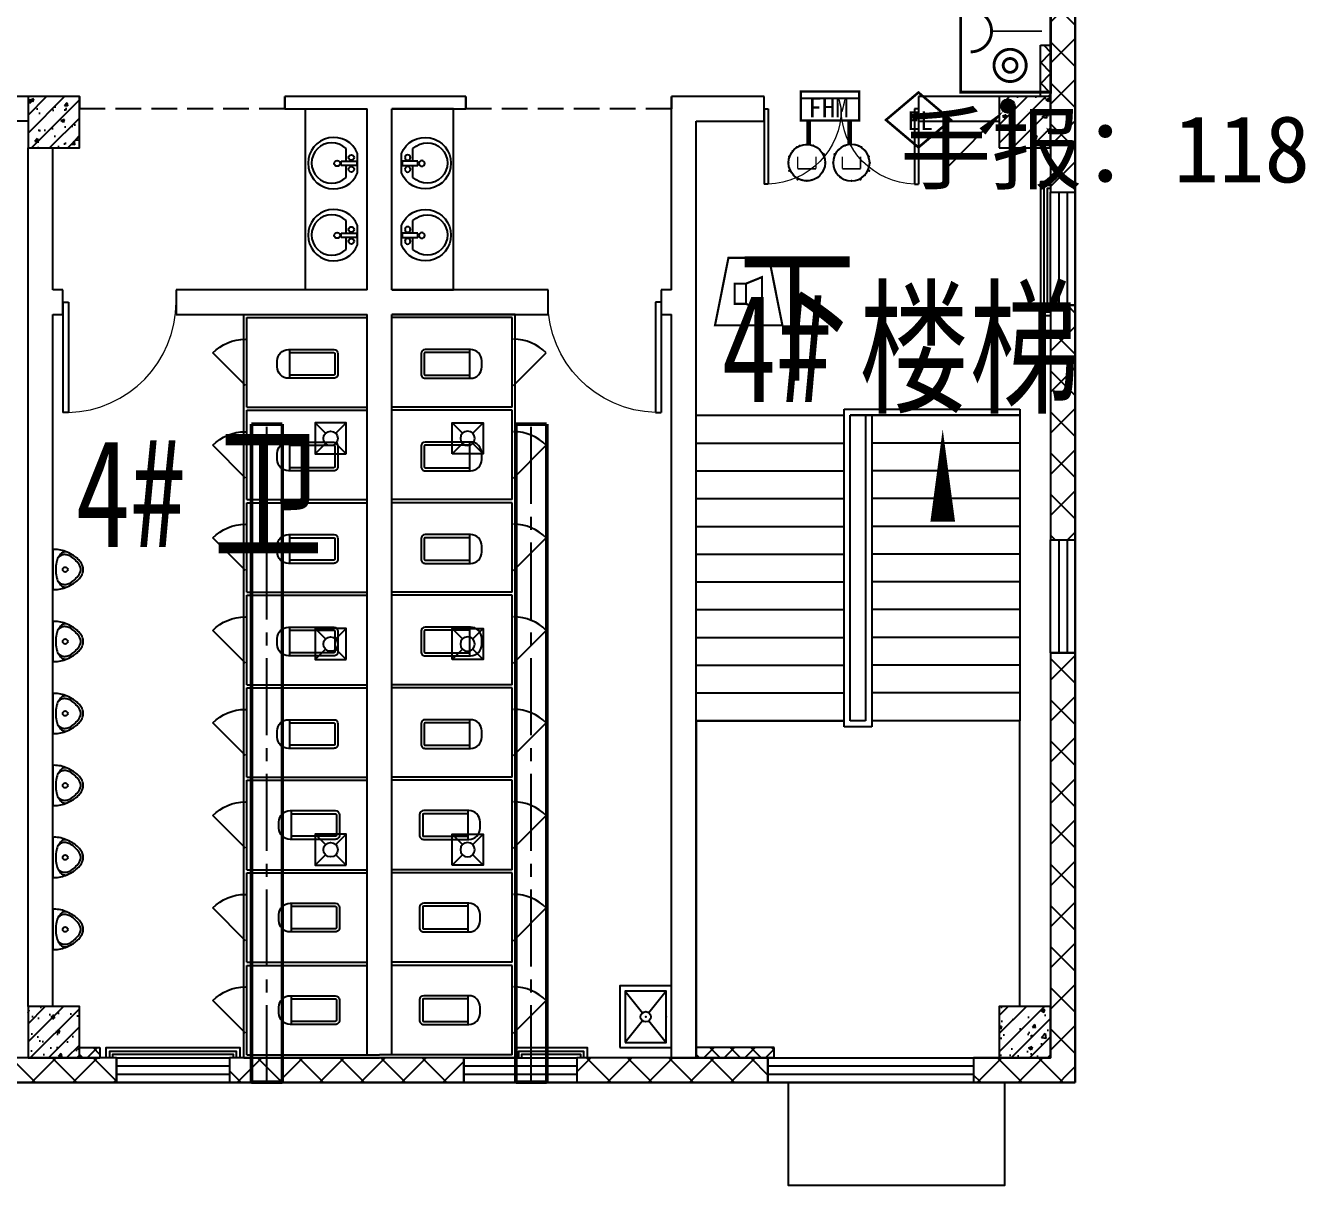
# Model space of a CAD drawing. Header units: millimetres. Extents: x -633009578 to 5705885, y -633235091 to 2571734.
# Drawn here: x 3658547 to 3670999, y 1854760 to 1866040 of the extents above; entities that cross this region are included whole.
import ezdxf
from ezdxf.enums import TextEntityAlignment as Align

# ---------------------------------------------------------------- set-up
doc = ezdxf.new("R2010")
doc.units = ezdxf.units.MM
doc.header["$LTSCALE"] = 1000
doc.header["$MEASUREMENT"] = 0
doc.linetypes.add('CENTER2', pattern=[1.125, 0.75, -0.125, 0.125, -0.125])
doc.linetypes.add('DASH', pattern=[0.35, 0.25, -0.1])
doc.layers.get('0').update_dxf_attribs({"color": 9})
for name, color, linetype in [('000000000000电气', 7, 'Continuous'), ('A-COLUM(柱)', 255, 'Continuous'), ('A-DOOR(门）', 4, 'Continuous'), ('A-F-AREA(计算)', 5, 'Continuous'), ('A-FLOR(看线)', 8, 'Continuous'), ('A-HATH(填充)', 8, 'Continuous'), ('A-LM-RAIL(栏杆)', 167, 'Continuous'), ('A-LVTY(厨卫)', 8, 'Continuous'), ('A-STAR(楼梯)', 51, 'Continuous'), ('A-TEXT(房间)', 243, 'Continuous'), ('A-WALL(墙)', 255, 'Continuous'), ('A-WINDOW（窗）', 4, 'Continuous'), ('DIM_SYMB', 3, 'Continuous'), ('DUCT-排风中心线', 5, 'CENTER2'), ('DUCT-排风管', 31, 'Continuous'), ('H-Dev', 4, 'Continuous'), ('PUB_TEXT', 7, 'Continuous'), ('TEL_TEXT', 7, 'Continuous'), ('WALL', 9, 'Continuous'), ('电-弱电平面-箭头', 3, 'Continuous'), ('设备-安防', 3, 'Continuous'), ('设备-消防', 3, 'Continuous')]:
    doc.layers.add(name, color=color, linetype=linetype)
doc.styles.add('_TCH', font='simhei.ttf', dxfattribs={"width": 0.75, "bigfont": 'hztxt.shx'})
doc.styles.add('_TCH_DIM', font='simhei.ttf', dxfattribs={"width": 0.8, "bigfont": 'hztxt.shx'})
doc.styles.add('_TEL_DIM', font='simhei.ttf', dxfattribs={"height": 3.5, "bigfont": 'HZTXT'})
doc.styles.add('IDQSTYLE', font='simhei.ttf', dxfattribs={"width": 0.707, "bigfont": 'hztxt.shx'})
doc.styles.add('宋', font='simhei.ttf', dxfattribs={"width": 0.8})
doc.styles.add('宋体', font='simhei.ttf')
pattern_1 = [(45, (1102321.475196039, 677977.5160347573), (-100.0001016555733, 100.0001016555733), []), (135, (1102321.475196039, 677977.5160347573), (-100.0001016555733, -100.0001016555733), [])]
pattern_2 = [(45, (1102421.475196039, 677977.5160347573), (-200.0002033111466, 200.0002033111467), []), (135, (1102421.475196039, 677977.5160347573), (-200.0002033111467, -200.0002033111466), [])]

# ---------------------------------------------------------------- blocks, each defined once
blk = doc.blocks.new('HC001213')
at = {"color": 0, "linetype": 'Continuous', "const_width": 0.2}
blk.add_lwpolyline([(-1.875, 3.125), (1.875, 3.125), (3.125, -3.125), (-3.125, -3.125)], close=True, dxfattribs=at)
for points in [[(-0.243653517016746, 0.7382802506738564), (1.231346482983254, 1.338280250673856), (1.231346482983254, -1.736719749326144), (-0.243653517016746, -1.136719749326144)], [(-1.293653517016746, 0.7382802506738564), (-0.243653517016746, 0.7382802506738564), (-0.243653517016746, -1.136719749326144), (-1.293653517016746, -1.136719749326144), (-1.293653517016746, 0.7382802506738564)]]:
    blk.add_lwpolyline(points, dxfattribs=at)
at = {"color": 0, "style": 'IDQSTYLE', "width": 0.7}
blk.add_attdef('PSFHATT', (5.125, -3.125), '', height=2.5, dxfattribs=at)
blk = doc.blocks.new('HC001208')
at = {"color": 0, "linetype": 'Continuous', "const_width": 0.2}
blk.add_lwpolyline([(-3.125, 3.125), (3.125, 3.125), (3.125, -3.125), (-3.125, -3.125)], close=True, dxfattribs=at)
blk.add_lwpolyline([(-2.560875308812533, 2.421549273106315, 0.198912367379651), (-2.13910907372117, 1.40331550819771, 0.1989123673796632), (-1.120875308812534, 0.9815492731063138, 0.1989123673796561), (-0.1026415439039181, 1.403315508197666, 0.1989123673796525), (0.3191246911874668, 2.421549273106313)], format="xyb", dxfattribs=at)
at = {"color": 0, "linetype": 'Continuous', "const_width": 0.128}
blk.add_lwpolyline([(-1.120875308812544, 0.9815492731063138), (-1.120875308812535, -2.518826738720627)], dxfattribs=at)
at = {"color": 0, "linetype": 'Continuous', "const_width": 0.2}
for points in [[(2.383210274305692, -0.3093507400644881, 0.9999999999999997), (0.1432102743056918, -0.3093507400644877, 0.9999999999999999)], [(0.7832102743056915, -0.3093507400644884, 0.9999999999999994), (1.743210274305692, -0.3093507400644881, 0.9999999999999994)]]:
    blk.add_lwpolyline(points, format="xyb", close=True, dxfattribs=at)
at = {"color": 0, "style": 'IDQSTYLE', "width": 0.7}
blk.add_attdef('PSFHATT', (5.125, -3.125), '', height=2.5, dxfattribs=at)
blk = doc.blocks.new('A$C18BE6784')
at = {"color": 3}
for p, q in [((523.9618938427884, 10.07556907826802), (523.9618938427884, 267.0734257409931)), ((9.966180517105386, 207.7662279362848), (523.9618938427884, 207.7662279362848)), ((9.966180517105386, 10.07556907826802), (523.9618938427884, 10.07556907826802))]:
    blk.add_line(p, q, dxfattribs=at)
at = {"color": 3, "const_width": 19.76906588580314}
blk.add_lwpolyline([(9.966180517105386, 267.0734257409931), (9.966180517105386, 10.07556907826802), (523.9618938427884, 10.07556907826802), (523.9618938427884, 267.0734257409931), (9.966180517105386, 267.0734257409931), (9.966180517105386, 10.07556907826802)], dxfattribs=at)
at = {"layer": 'TEL_TEXT', "style": '宋'}
blk.add_text('FHM', height=174.3631611127561, dxfattribs=at).set_placement((76.73028432228602, 37.78400701103965))
blk = doc.blocks.new('$equip_U$00000071(蒋轩)')
at = {"const_width": 0.040000000000008}
blk.add_lwpolyline([(-0.5, 0, -1), (0.5, 0, -1), (-0.5, 0, -1.4631756610552)], format="xyb", dxfattribs=at)
at = {"linetype": 'Continuous', "const_width": 0.041666666666675}
for points in [[(-0.25, -0.1666666666715173), (-0.25, 0.1666666666715173)], [(0.25, -0.1666666666715173), (0.25, 0.1666666666715173)], [(-0.25, -0.1666666666715173), (0.25, -0.1666666666715173)]]:
    blk.add_lwpolyline(points, dxfattribs=at)
blk.add_circle((0, 0), 0.5000000000001146)
blk.add_point((0, -0.5))
at = {"color": 7, "style": '_TEL_DIM', "flags": 1}
for tag in ['REMARK', 'A']:
    blk.add_attdef(tag, text='', height=1.666666666667e-05, dxfattribs=at).set_placement((0, 0), align=Align.MIDDLE_CENTER)
blk = doc.blocks.new('$equip_U$00000073(LR-JS03)')
at = {"xscale": 1.008, "yscale": 1.008, "zscale": 1.008}
blk.add_blockref('$equip_U$00000071(蒋轩)', (0, 0), dxfattribs=at)
at = {"color": 7, "style": '_TEL_DIM', "flags": 1}
for tag in ['REMARK', 'A']:
    blk.add_attdef(tag, text='', height=2e-05, dxfattribs=at).set_placement((0, 0), align=Align.MIDDLE_CENTER)
blk = doc.blocks.new('$equip_U$00000082(LR-JS03)')
blk.add_blockref('$equip_U$00000073(LR-JS03)', (0, 0))
at = {"color": 7, "style": '_TEL_DIM', "flags": 1}
for tag in ['REMARK', 'A']:
    blk.add_attdef(tag, text='', height=2e-05, dxfattribs=at).set_placement((0, 0), align=Align.MIDDLE_CENTER)
blk = doc.blocks.new('$equip_U$00000090(LR-JS03)')
for p in [(0, 0.5040000000008149), (-0.5040000000153668, 0), (0.5039999999571592, 0), (0, -0.5040000000008149)]:
    blk.add_point(p)
blk.add_blockref('$equip_U$00000082(LR-JS03)', (0, 0))
at = {"color": 7, "style": '_TEL_DIM', "flags": 1}
for tag in ['REMARK', 'A']:
    blk.add_attdef(tag, text='', height=2e-05, dxfattribs=at).set_placement((0, 0), align=Align.MIDDLE_CENTER)
blk = doc.blocks.new('$equip_U$00000099(LR-JS03)')
at = {"linetype": 'Continuous', "ltscale": 0.7, "xscale": 0.6, "yscale": 0.6, "zscale": 0.6}
blk.add_blockref('$equip_U$00000090(LR-JS03)', (0, 0), dxfattribs=at)
at = {"color": 7, "linetype": 'Continuous', "style": '_TEL_DIM', "flags": 1}
for tag in ['REMARK', 'A']:
    blk.add_attdef(tag, text='', height=2e-05, dxfattribs=at).set_placement((0, 0), align=Align.MIDDLE_CENTER)
blk = doc.blocks.new('$equip_U$00000101(LR-JS03)')
at = {"linetype": 'Continuous', "ltscale": 0.7}
for p in [(-0.1658388294745237, 0.2592770627816208), (-0.1194070677738637, 0.277826766425278), (0, 0.302399999985937), (0.1048157138284296, 0.2836537081166171), (0.2132320802193135, 0.2144244387745857), (-0.3023999999277294, 0), (-0.2900179410353303, 0.1034561744891107), (-0.2358388293068856, 0.1892770628328435), (0.2832320802845061, 0.1444244387676008), (0.30240000016056, 0), (-0.2917371464427561, -0.1356171146035194), (-0.2217371466103941, -0.2056171146105044), (0.2639371012337506, -0.1475905369734392), (-0.1517371465452015, -0.2756171146174893), (0, -0.3024000000441447), (0.1854639847297221, -0.2388490536250174)]:
    blk.add_point(p, dxfattribs=at)
blk.add_blockref('$equip_U$00000099(LR-JS03)', (0, 0), dxfattribs=at)
at = {"color": 7, "linetype": 'Continuous', "style": '_TEL_DIM', "flags": 1}
for tag in ['REMARK', 'A']:
    blk.add_attdef(tag, text='', height=2e-05, dxfattribs=at).set_placement((0, 0), align=Align.MIDDLE_CENTER)
blk = doc.blocks.new('$equip_U$00000102(LR-JS03)')
for p in [(0, 0.3931199999997261), (-0.3931199999933597, 0), (0.3931200000224635, 0), (0, -0.3931200000006356)]:
    blk.add_point(p)
at = {"xscale": 1.3, "yscale": 1.3, "zscale": 1.3}
blk.add_blockref('$equip_U$00000101(LR-JS03)', (0, 0), dxfattribs=at)
at = {"color": 7, "style": '_TEL_DIM', "flags": 1}
for tag in ['REMARK', 'A']:
    blk.add_attdef(tag, text='', height=2e-05, dxfattribs=at).set_placement((0, 0), align=Align.MIDDLE_CENTER)
blk = doc.blocks.new('FHHHM')
at = {"layer": '设备-消防', "const_width": 35.58431859444}
for points in [[(-400.2762537132949, -420.9812156084226), (-400.2762537132949, -229.5319353532395)], [(-75.17435393342748, -420.9812156084226), (-75.17435393342748, -229.5319353532395)]]:
    blk.add_lwpolyline(points, dxfattribs=at)
at = {"layer": '设备-消防'}
for name, p, xscale, yscale, zscale in [('A$C18BE6784', (-471.5657044585096, -240.3660831669113), 0.9, 0.9, 0.9), ('$equip_U$00000102(LR-JS03)', (-414.3943202504888, -564.8034442435601), 367.6065970498603, 367.6065970498603, 367.6065970498603)]:
    blk.add_blockref(name, p, dxfattribs=dict(at, xscale=xscale, yscale=yscale, zscale=zscale))
at = {"layer": '设备-消防', "xscale": -367.6065970498603, "yscale": 367.606597049965, "zscale": 367.6065970500075, "rotation": 359.9999999999998}
blk.add_blockref('$equip_U$00000102(LR-JS03)', (-61.05628739541862, -564.8034442435601), dxfattribs=at)
blk = doc.blocks.new('*X126')
at = {"color": 0, "linetype": 'Continuous'}
for p, q in [((192.590110055903, 446.7242872143482), (193.9264208598343, 448.0605980182795)), ((192.6512440212146, 447.2096852483717), (193.4410228258108, 447.9994640529679)), ((192.666080612941, 446.3759937026742), (194.2747143715083, 447.9846274612416)), ((192.8122309321682, 446.0978799531896), (194.552828120993, 447.8384771420143)), ((193.0126674313866, 445.874052383696), (194.7766556904866, 447.6380406427959)), ((193.2651240367983, 445.7022449203958), (194.9484631537868, 447.3855840373842)), ((193.5780466605768, 445.5909034754624), (195.0598045987202, 447.0726614136058)), ((193.9838870800477, 445.5724798262212), (195.0782282479613, 446.6668209941349))]:
    blk.add_line(p, q, dxfattribs=at)
blk = doc.blocks.new('HC001447')
at = {"color": 0, "linetype": 'Continuous'}
blk.add_line((-5.469508829517324, -5.531426259851287), (-2.364015929042509, -2.356448738054951), dxfattribs=at)
blk.add_lwpolyline([(-2.364015929042509, -2.356448738054951, 0.8, 0, 0), (-0.4121164681388194, -0.4698776614111466, 0, 0, 0)], format="xyseb", dxfattribs=at)
blk.add_circle((0, 0), 0.625, dxfattribs=at)
at = {"color": 0, "linetype": 'Continuous', "xscale": 0.5, "yscale": 0.5, "zscale": 0.5}
blk.add_blockref('*X126', (-96.91845018383214, -223.4069038532592), dxfattribs=at)
at = {"color": 0, "style": 'IDQSTYLE', "width": 0.7}
blk.add_attdef('PSFHATT', (2.62500001, -5.531426259851287), '', height=2.5, dxfattribs=at)
blk = doc.blocks.new('$equip$00002474')
for p, q in [((-0.519992380955955, 1.000000338535756e-05), (7.619048119522631e-06, 0.4400100000020757)), ((7.619048119522631e-06, 0.4400100000020757), (0.5200076190521941, 1.000000338535756e-05)), ((7.619048119522631e-06, -0.4399899999989429), (-0.519992380955955, 1.000000338535756e-05)), ((0.5200076190521941, 1.000000338535756e-05), (7.619048119522631e-06, -0.4399899999989429))]:
    blk.add_line(p, q)
at = {"const_width": 0.04}
blk.add_lwpolyline([(7.619048119522631e-06, 0.4400100000020757), (-0.519992380955955, 1.000000338535756e-05), (7.619048119522631e-06, -0.4399899999989429), (0.5200076190521941, 1.000000338535756e-05), (7.619048119522631e-06, 0.4400100000020757), (-0.519992380955955, 1.000000338535756e-05)], dxfattribs=at)
for p in [(7.619048119522631e-06, 0.4400100000020757), (-0.519992380955955, 1.000000338535756e-05), (0.5200076190521941, 1.000000338535756e-05), (7.619048119522631e-06, -0.4399899999989429)]:
    blk.add_point(p)
at = {"color": 7, "style": '_TEL_DIM'}
blk.add_attdef('$TEXT$', text='', height=0.3, dxfattribs=at).set_placement((0.02805548798642121, 0.01213281898526475), align=Align.MIDDLE_CENTER)
at = {"color": 7, "style": '_TEL_DIM', "flags": 1}
blk.add_attdef('A', text='', height=2e-05, dxfattribs=at).set_placement((0, 0), align=Align.MIDDLE_CENTER)
blk = doc.blocks.new('_LV6')
for p, q in [((-139.7834388052397, -340), (-139.7834388052361, -779.6564289797607)), ((-109.7834388052433, -340), (-109.7834388052397, -769.6564289797607)), ((99.78343880523971, -300), (-99.78343880523971, -300)), ((99.78343880524335, -330), (-99.78343880524335, -330)), ((109.7834388052433, -769.6564289797607), (109.7834388052433, -340)), ((139.7834388052433, -779.6564289797607), (139.7834388052397, -340)), ((139.7834388052433, -769.6564289797607), (-139.7834388052397, -769.6564289797607)), ((-29.78343880523607, -889.6564289797607), (29.78343880524335, -889.6564289797607))]:
    blk.add_line(p, q)
for centre, radius, start, end in [((-99.78343880523971, -340), 40, 90, 180.0000000000002), ((-99.78343880524335, -340), 10, 90, 180.0000000000002), ((99.78343880523971, -340), 40, 2.398081733190338e-13, 90), ((99.78343880524335, -340), 10, 0, 90), ((-29.78343880523607, -779.6564289797607), 110, 180, 270), ((29.78343880524335, -779.6564289797607), 110, 270, 0)]:
    blk.add_arc(centre, radius, start, end)
blk = doc.blocks.new('$plan$00000387')
for points in [[(-195.1053413768082, -0.0007896247711869364), (195.1053413768082, 0.0007896247707321891, -0.056281), (192.2349483853259, -62.07158893748328, -0.051243), (175.2703486377404, -125.5748806645047, -0.047086), (143.6831082538288, -189.724628874892, -0.038643), (109.2489721777902, -237.0609902997553, -0.050944), (77.11679163034205, -267.7759659795192, -0.073316), (36.52038586093977, -290.7338367186967, -0.092337), (0.001018339326947171, -297.5362265440604, -0.092337), (-36.51803354920821, -290.7341323159712, -0.073316), (-77.11462417741222, -267.776590178973, -0.050944), (-109.2474259731857, -237.0618745823472, -0.038643), (-143.6819452275654, -189.7257908973352, -0.047086), (-175.269704824098, -125.5762993672297, -0.051243), (-192.2348186147988, -62.07314493917374, -0.056281)], [(0.0004063761161887669, -146.3291454144546, 0.999985), (0.0002089799604618747, -97.55313528460101, 0.999985)]]:
    blk.add_lwpolyline(points, format="xyb", close=True)
for points in [[(-169.3906686580854, -140.1226315288268, -0.078162), (-170.9980199055512, -114.6377667698976, -0.158684), (-159.1263041735847, -87.15485956814655, -0.087457), (-117.404978437914, -53.84085994681891, -0.073385), (-70.49119853318143, -36.56470876068397, -0.051629), (0.0003042701246158686, -29.26612660759247), (0.0003042701246158686, -29.26612660759247, -0.051629), (70.49149449189827, -36.56413818386, -0.073385), (117.4050415866323, -53.83990962471171, -0.087457), (159.1270096202247, -87.15357250312127, -0.158684), (170.9989478331345, -114.6363836417117, -0.078162), (169.3918028553499, -140.1212604160505)], [(117.0630501052547, -53.65384373908455, -0.099174), (138.5356947175851, -84.86577428893679, -0.110283), (144.8304822659725, -118.461657304113, -0.092873), (136.0170142026468, -157.9354627454745, -0.05733), (119.0399966660161, -187.626263302564, -0.037877), (85.37168024390257, -226.8225566132141, -0.072182), (35.33205354717484, -264.1794573646985, -0.124936), (0.001291311165005027, -273.1480356215775), (0.001291311165005027, -273.1480356215775, -0.124936), (-35.32991617790412, -264.1797433356796, -0.072182), (-85.36984427394054, -226.8232476352587, -0.037877), (-119.0384779452529, -187.6272268447183, -0.05733), (-136.0157358103124, -157.9365637070459, -0.092873), (-144.8298950764129, -118.4628296054302, -0.110283), (-138.5353804395845, -84.8668946738876, -0.099174), (-117.0629874684723, -53.65479130090807)]]:
    blk.add_lwpolyline(points, format="xyb")
blk = doc.blocks.new('$lvtry$00000191')
at = {"color": 0}
for p, q in [((-250, -50, 1e-08), (-39.04344047215272, -218.7652476222793, 1e-08)), ((39.04344047215272, -218.7652476222793, 1e-08), (250, -50, 1e-08)), ((-250, -450, 1e-08), (-39.04344047215272, -281.2347523777207, 1e-08)), ((39.04344047215272, -281.2347523777244, 1e-08), (250, -450, 1e-08))]:
    blk.add_line(p, q, dxfattribs=at)
at = {"color": 0, "elevation": 1e-08}
for points in [[(300, -500), (300, 0), (-300, 0), (-300, -500)], [(250, -450), (250, -50), (-250, -50), (-250, -450)]]:
    blk.add_lwpolyline(points, close=True, dxfattribs=at)
at = {"color": 0}
blk.add_circle((0, -250, 1e-08), 50, dxfattribs=at)
for p in [(0, -50, 1e-08), (0, -250, 1e-08)]:
    blk.add_point(p, dxfattribs=at)
blk = doc.blocks.new('$plan$00001628')
for p, q in [((-20.3236661099927, -1.818989403545856e-12), (20.3236661099927, 0)), ((20.3236661099927, 0), (20.3236661099927, -150.0481350782702)), ((-23.39245275389476, -103.9428290335418), (-143.6423603250569, -103.9428290335418)), ((-20.3236661099927, -150.0481350782702), (-20.3236661099927, -1.818989403545856e-12)), ((136.0209855338053, -103.9428290335418), (23.52693074955823, -103.9428290335418)), ((20.3236661099927, -150.0481350782702), (-20.3236661099927, -150.0481350782702))]:
    blk.add_line(p, q)
blk.add_lwpolyline([(-96.62842091566199, 9.318928566552131, 5.110403953654916), (92.21216199610717, 9.318928566550312)], format="xyb", close=True)
for centre, radius in [((-57.16031093435413, -51.98476159802703), 26.67481176936781), ((57.16031093435413, -51.98476159802703), 26.67481176936781), ((0, -190.1098522697775), 27.77136210564822)]:
    blk.add_circle(centre, radius)
blk.add_arc((-3.810687395625791, -242.5466148261803), 196.885515440561, 135.2526700260475, 44.74732997395247)
blk = doc.blocks.new('$DorLib2D$00000114')
at = {"color": 0}
blk.add_line((0.4999999999999964, 3.552713678800501e-15), (-0.2071067811864751, 0.7071067811864857), dxfattribs=at)
blk.add_arc((0.5000000000013856, -1.154631945610163e-12), 1.000000000001696, 135, 180, dxfattribs=at)
blk = doc.blocks.new('$DorLib2D$00000001')
for p, q in [((0.45, 0.9750000000000001), (0.5000000000000002, 0.9750000000000001)), ((0.45, 0), (0.45, 0.9750000000000001)), ((0.5, 0), (0.5, 0.9750000000000001)), ((0.5, 0), (0.45, 0))]:
    blk.add_line(p, q)
at = {"lineweight": 13}
blk.add_arc((0.475, 0), 0.975, 91.4692835813538, 180, dxfattribs=at)
blk = doc.blocks.new('$TCHSYS$WIN2D')
for p, q in [((-0.5, 0.5), (0.5, 0.5)), ((-0.5, 0.5), (-0.4999999999999999, -0.5)), ((0.5, 0.5), (0.4999999999999998, -0.5)), ((0.5, 0.1666666666666666), (-0.5, 0.1666666666666666)), ((0.5, -0.1666666666666667), (-0.5, -0.1666666666666667)), ((-0.4999999999999999, -0.5), (0.5, -0.5))]:
    blk.add_line(p, q)
blk = doc.blocks.new('_FZH')
h = blk.add_hatch()
h.set_pattern_fill('钢筋混凝土', color=256, scale=0.1, style=0)
h.set_pattern_definition([(45, (0, 0), (-0.1767766952966369, 0.1767766952966369), []), (50, (0, 0), (0.7172601826007535, -0.06275213498259512), [0.07500000000000001, -0.8250000000000001]), (355, (0, 0), (-0.138751333613, 0.7521921337000119), [0.06, -0.66]), (100.4514, (0.05977168000000001, -0.00522934), (0.5785093817140216, 0.6894395420609536), [0.06374019, -0.701142112]), (46.1842, (0, 0.2), (1.067241048625645, -0.1655190143290181), [0.1125, -1.2375]), (96.6356, (0.088936745, 0.186206693), (0.9346627055487033, 0.9741178709004418), [0.095610288, -1.051713]), (351.1842, (0, 0.2), (0.9346619451336272, 0.9741186009253247), [0.09000000000000001, -0.9900000000000001]), (21, (0.1, 0.15), (0.5969070521184617, -0.4026188906653388), [0.07500000000000001, -0.8250000000000001]), (326, (0.1, 0.15), (0.2433153319215824, 0.7251500450468529), [0.06, -0.66]), (71.4514, (0.149742233, 0.116448394), (0.84022262858149, 0.3225304967099524), [0.06374019, -0.701142112]), (37.50000000000001, (0, 0), (0.01215985531729062, 0.3328938538313115), [0, -0.652, 0, -0.67, 0, -0.6625000000000001]), (7.499999999999999, (0, 0), (0.2630695374421486, 0.3944117118823603), [0, -0.382, 0, -0.637, 0, -0.2525]), (-32.5, (-0.223, 0), (0.533822436172409, -0.02255487173437976), [0, -0.25, 0, -0.78, 0, -1.035]), (-42.5, (-0.323, 0), (0.5831861693423862, 0.1001049823323177), [0, -0.325, 0, -0.518, 0, -0.735])])
h.paths.add_polyline_path([(-0.5, -0.5), (0.5, -0.5), (0.5, 0.5), (-0.5, 0.5)])
blk.add_lwpolyline([(-0.5, -0.5), (0.5, -0.5), (0.5, 0.5), (-0.5, 0.5)], close=True)
blk = doc.blocks.new('$DorLib2D$00000002')
for p, q in [((-0.5, -5.684341886080802e-17), (-0.5000000000000007, 0.4875)), ((-0.4750000000000007, 0.4875), (-0.5000000000000007, 0.4875)), ((-0.475, -2.842170943040401e-17), (-0.4750000000000007, 0.4875)), ((0.475, -2.842170943040401e-17), (0.4750000000000007, 0.4875)), ((0.4750000000000007, 0.4875), (0.5000000000000007, 0.4875)), ((0.5, -5.684341886080802e-17), (0.5000000000000007, 0.4875)), ((-0.5, -5.684341886080802e-17), (-0.475, -2.842170943040401e-17)), ((0.5, -5.684341886080802e-17), (0.475, -2.842170943040401e-17))]:
    blk.add_line(p, q)
at = {"lineweight": 13}
for centre, start, end in [((-0.4875, -4.263256414560601e-17), 0, 88.53071641864632), ((0.4875, -4.263256414560601e-17), 91.4692835813537, 180)]:
    blk.add_arc(centre, 0.4875, start, end, dxfattribs=at)
blk = doc.blocks.new('bld')
for p, q in [((-149.9999999998836, 150), (-49.7184455517563, 49.71844555204734)), ((150, 150), (49.71844555233838, 49.71844555204734)), ((-49.7184455517563, -49.71844555204734), (-149.9999999998836, -150.0000000009313)), ((49.71844555233838, -49.71844555204734), (150, -150.0000000009313))]:
    blk.add_line(p, q)
blk.add_lwpolyline([(150, 150), (-149.9999999998836, 150), (-149.9999999998836, -150.0000000009313), (150, -150.0000000009313)], close=True)
blk.add_circle((0, 0), 70.3125)

msp = doc.modelspace()

# ---------------------------------------------------------------- hatches: boundary and pattern name
at = {"layer": 'A-HATH(填充)'}
h = msp.add_hatch(dxfattribs=at)
h.set_pattern_fill('多孔材料', color=256, scale=100, style=0)
h.set_pattern_definition(pattern_2)
h.paths.add_polyline_path([(3668519.994031753, 1866699.596924141), (3668519.994031753, 1864419.59692465), (3668759.994031753, 1864419.59692465), (3668759.994031753, 1866699.596924141)])
h = msp.add_hatch(dxfattribs=at)
h.set_pattern_fill('多孔材料', color=256, scale=50, style=0)
h.set_pattern_definition(pattern_1)
h.paths.add_polyline_path([(3668519.994031749, 1865349.596922423), (3668519.994031749, 1865849.596922423), (3668419.994031749, 1865849.596922423), (3668419.994031749, 1865349.596922423)])
h = msp.add_hatch(dxfattribs=at)
h.set_pattern_fill('多孔材料', color=256, scale=100, style=0)
h.set_pattern_definition(pattern_2)
h.paths.add_polyline_path([(3668519.994031753, 1863319.596925159), (3668519.994031753, 1861039.596923633), (3668759.994031753, 1861039.596923633), (3668759.994031753, 1863319.596925158)])
h = msp.add_hatch(dxfattribs=at)
h.set_pattern_fill('多孔材料', color=256, scale=100, style=0)
h.set_pattern_definition(pattern_2)
h.paths.add_polyline_path([(3668759.994031749, 1855759.596922423), (3668759.994031753, 1859939.596923633), (3668519.994031753, 1859939.596923633), (3668519.994031749, 1855999.596922422)])
h = msp.add_hatch(dxfattribs=at)
h.set_pattern_fill('多孔材料', color=256, scale=50, style=0)
h.set_pattern_definition(pattern_1)
h.paths.add_polyline_path([(3659069.994031765, 1855999.596922424), (3659269.994031718, 1855999.596922424), (3659269.994031718, 1856099.596922424), (3659069.994031765, 1856099.596922424)])
h = msp.add_hatch(dxfattribs=at)
h.set_pattern_fill('多孔材料', color=256, scale=50, style=0)
h.set_pattern_definition(pattern_1)
h.paths.add_polyline_path([(3665829.99403172, 1856099.596922402), (3665069.994031638, 1856099.596922402), (3665069.994031638, 1855999.596922402), (3665829.99403172, 1855999.596922402)])
h = msp.add_hatch(dxfattribs=at)
h.set_pattern_fill('多孔材料', color=256, scale=100, style=0)
h.set_pattern_definition(pattern_2)
h.paths.add_polyline_path([(3657149.994032506, 1855759.596922424), (3659429.994031488, 1855759.596922424), (3659429.994031488, 1855999.596922422), (3657149.994032506, 1855999.596922422)])
h = msp.add_hatch(dxfattribs=at)
h.set_pattern_fill('多孔材料', color=256, scale=100, style=0)
h.set_pattern_definition(pattern_2)
h.paths.add_polyline_path([(3660529.994031997, 1855759.596922424), (3662809.994031488, 1855759.596922424), (3662809.994031488, 1855999.596922422), (3660529.994031997, 1855999.596922422)])
h = msp.add_hatch(dxfattribs=at)
h.set_pattern_fill('多孔材料', color=256, scale=100, style=0)
h.set_pattern_definition(pattern_2)
h.paths.add_polyline_path([(3663909.994030979, 1855759.596922424), (3665769.994031997, 1855759.596922424), (3665769.994031997, 1855999.596922422), (3663909.994030979, 1855999.596922422)])
h = msp.add_hatch(dxfattribs=at)
h.set_pattern_fill('多孔材料', color=256, scale=100, style=0)
h.set_pattern_definition(pattern_2)
h.paths.add_polyline_path([(3668519.994031749, 1855999.596922422), (3667769.994031997, 1855999.596922422), (3667769.994031997, 1855759.596922424), (3668759.994031749, 1855759.596922423)])

# ---------------------------------------------------------------- linework, layer by layer
at = {"layer": 'A-F-AREA(计算)'}
msp.add_lwpolyline([(3534479.971570265, 1991839.59697076), (3668759.971570265, 1991839.59697076), (3668759.971570265, 1855759.59697076), (3534479.971570265, 1855759.59697076)], close=True, dxfattribs=at)
at = {"layer": 'A-FLOR(看线)'}
for points in [[(3668519.994031733, 1864519.596929319), (3668419.994031733, 1864519.596929319), (3668419.994031733, 1863219.596929281), (3668519.994031714, 1863219.596929281)], [(3659329.99402725, 1855999.596922433), (3659329.99402725, 1856099.596922433), (3660629.994027288, 1856099.596922433), (3660629.994027288, 1855999.596922451)], [(3663309.994031223, 1855999.596922169), (3663309.994031223, 1856099.596922169), (3664009.994026548, 1856099.596922433), (3664009.994026548, 1855999.596922451)], [(3668069.994031993, 1855759.596922379), (3668069.994526074, 1854759.59692239), (3665969.993537732, 1854759.596922379), (3665969.994031814, 1855759.596922379)]]:
    msp.add_lwpolyline(points, dxfattribs=at)
at = {"layer": 'A-LM-RAIL(栏杆)'}
for points in [[(3668519.994031733, 1864484.596929319), (3668454.994031733, 1864484.596929319), (3668454.994031733, 1863254.596929281), (3668519.994031714, 1863254.596929281)], [(3668519.994031733, 1864454.596929319), (3668484.994031733, 1864454.596929319), (3668484.994031733, 1863284.596929281), (3668519.994031714, 1863284.596929281)], [(3659364.99402725, 1855999.596922433), (3659364.99402725, 1856064.596922433), (3660594.994027288, 1856064.596922433), (3660594.994027288, 1855999.596922451)], [(3659394.99402725, 1855999.596922433), (3659394.99402725, 1856034.596922433), (3660564.994027288, 1856034.596922433), (3660564.994027288, 1855999.596922451)], [(3663344.994031223, 1855999.596922169), (3663344.994031223, 1856064.596922169), (3663974.994026548, 1856064.596922433), (3663974.994026548, 1855999.596922451)], [(3663374.994031223, 1855999.596922169), (3663374.994031223, 1856034.596922169), (3663944.994026548, 1856034.596922433), (3663944.994026548, 1855999.596922451)]]:
    msp.add_lwpolyline(points, dxfattribs=at)
at = {"layer": 'A-LVTY(厨卫)'}
for p, q in [((3660669.994030992, 1862314.596922413), (3660669.99403124, 1863229.596922425)), ((3660669.99403124, 1863229.596922425), (3661869.994030721, 1863229.596922421)), ((3660699.994031237, 1862329.59692211), (3660699.99403124, 1863199.596922427)), ((3660699.99403124, 1863199.596922427), (3661869.994030721, 1863199.596922423)), ((3663309.994031194, 1863229.596922262), (3662109.994032448, 1863229.596922258)), ((3663279.994031194, 1863199.596922264), (3662109.994032448, 1863199.59692226)), ((3663279.994031197, 1862329.596922321), (3663279.994031194, 1863199.596922264)), ((3663309.994031171, 1862314.596922413), (3663309.994031194, 1863229.596922262)), ((3660669.994030989, 1861414.596922094), (3660669.994030993, 1862314.596922094)), ((3660699.994031237, 1862329.59692211), (3661869.994030721, 1862329.596922106)), ((3660699.994030691, 1861429.596922169), (3660699.994030694, 1862299.596922112)), ((3660699.994030694, 1862299.596922112), (3661869.994030721, 1862299.596922108)), ((3663279.994031197, 1862329.596922321), (3662109.99403118, 1862329.596922317)), ((3663279.994031197, 1862299.596922323), (3662109.99403118, 1862299.596922319)), ((3663279.994031201, 1861429.596922381), (3663279.994031197, 1862299.596922323)), ((3663309.994031169, 1861414.596922094), (3663309.994031165, 1862314.596922094)), ((3660669.994030979, 1860514.596922153), (3660669.994030982, 1861414.596922153)), ((3660699.994030691, 1861429.596922169), (3661869.994030923, 1861429.596922165)), ((3660699.994031229, 1860529.596922228), (3660699.994031233, 1861399.596922171)), ((3660699.994031233, 1861399.596922171), (3661869.994030923, 1861399.596922167)), ((3663279.994031201, 1861429.596922381), (3662109.994030938, 1861429.596922377)), ((3663279.994031201, 1861399.596922009), (3662109.994030938, 1861399.596922005)), ((3663279.994031205, 1860529.596922067), (3663279.994031201, 1861399.596922009)), ((3663309.994031158, 1860514.596922153), (3663309.994031155, 1861414.596922153)), ((3660669.994030981, 1859614.596922213), (3660669.994030985, 1860514.596922213)), ((3660699.994031229, 1860529.596922228), (3661869.994030923, 1860529.596922224)), ((3663279.994031205, 1860529.596922067), (3662109.994031217, 1860529.596922063)), ((3663309.994031161, 1859614.596922213), (3663309.994031157, 1860514.596922213)), ((3660699.994031225, 1859629.596922287), (3660699.994031229, 1860499.59692223)), ((3660699.994031229, 1860499.59692223), (3661869.994030923, 1860499.596922226)), ((3663279.994031205, 1860499.596922069), (3662109.994031217, 1860499.596922064)), ((3663279.994031209, 1859629.596922126), (3663279.994031205, 1860499.596922069)), ((3660669.994030981, 1858714.596922213), (3660669.994030985, 1859614.596922213)), ((3660699.994031225, 1859629.596922287), (3661869.994030674, 1859629.596922283)), ((3660699.994030679, 1858729.596922343), (3660699.994030683, 1859599.59692229)), ((3660699.994030683, 1859599.59692229), (3661869.994030674, 1859599.596922285)), ((3663279.994031209, 1859629.596922126), (3662109.994031217, 1859629.596922122)), ((3663279.994030666, 1859599.596922128), (3662109.994031217, 1859599.596922124)), ((3663279.99403067, 1858729.596922183), (3663279.994030666, 1859599.596922128)), ((3663309.994031161, 1858714.596922213), (3663309.994031157, 1859614.596922213)), ((3660669.994030981, 1857814.596922213), (3660669.994030985, 1858714.596922213)), ((3660699.994030679, 1858729.596922343), (3661869.994030675, 1858729.596922339)), ((3660699.994031218, 1857829.596922405), (3660699.994031222, 1858699.596921971)), ((3660699.994031222, 1858699.596921971), (3661869.994030675, 1858699.596921967)), ((3663279.99403067, 1858729.596922183), (3662109.994031217, 1858729.596922179)), ((3663279.994031212, 1858699.596922185), (3662109.994031217, 1858699.596922181)), ((3663279.994031216, 1857829.596922245), (3663279.994031212, 1858699.596922185)), ((3663309.994031161, 1857814.596922213), (3663309.994031157, 1858714.596922213)), ((3660669.994030978, 1856914.596922213), (3660669.994030981, 1857814.596922213)), ((3660699.994031218, 1857829.596922405), (3661869.994031217, 1857829.596922401)), ((3660699.994031214, 1856929.596922095), (3660699.994031218, 1857799.596922407)), ((3660699.994031218, 1857799.596922407), (3661869.994031217, 1857799.596922403)), ((3663279.994031216, 1857829.596922245), (3662109.994031217, 1857829.596922241)), ((3663279.994031216, 1857799.596921873), (3662109.994031217, 1857799.596921869)), ((3663279.99403122, 1856929.59692231), (3663279.994031216, 1857799.596921873)), ((3663309.994031165, 1856914.596922213), (3663309.994031161, 1857814.596922213)), ((3660669.994030667, 1855999.596922073), (3660669.994030977, 1856914.596922213)), ((3660699.994031214, 1856929.596922095), (3661869.994031217, 1856929.596922091)), ((3660699.994030671, 1856899.596922097), (3661869.994031217, 1856899.596922093)), ((3660699.994030668, 1856029.596922071), (3660699.994030671, 1856899.596922097)), ((3663279.99403122, 1856929.59692231), (3662109.994031217, 1856929.596922305)), ((3663279.99403122, 1856899.596922312), (3662109.994031217, 1856899.596922308)), ((3663279.994031223, 1856029.596922375), (3663279.99403122, 1856899.596922312)), ((3663309.994030681, 1855999.596922377), (3663309.994031161, 1856914.596922213)), ((3660699.994030668, 1856029.596922071), (3661989.994031071, 1856029.596922208)), ((3663279.994031223, 1856029.596922375), (3661989.994031071, 1856029.596922208)), ((3660669.994030667, 1855999.596922073), (3661989.994031071, 1855999.596922208)), ((3663309.994030681, 1855999.596922377), (3661989.994031071, 1855999.596922208))]:
    msp.add_line(p, q, dxfattribs=at)
for points in [[(3661869.994030953, 1863469.596922537), (3661269.994030938, 1863469.596922537), (3661269.994030973, 1865229.596922496), (3661869.994030988, 1865229.596922496)], [(3662109.994031189, 1863469.596922537), (3662709.994031205, 1863469.596922537), (3662709.99403104, 1865229.596922496), (3662109.994031025, 1865229.596922496)]]:
    msp.add_lwpolyline(points, dxfattribs=at)
at = {"layer": 'A-STAR(楼梯)'}
for p, q in [((3666509.994031609, 1859219.596922034), (3666509.994031609, 1862309.596922615)), ((3666509.994031609, 1862309.596922615), (3668219.994031727, 1862309.596922416)), ((3668219.994031727, 1862309.596922416), (3668219.994031727, 1862249.596922416)), ((3665069.994031727, 1859279.596922416), (3665069.994031727, 1862249.596922416)), ((3665069.994031727, 1862249.596922416), (3666509.994031496, 1862249.596922127)), ((3666569.994031727, 1859279.596922416), (3666569.994031727, 1862249.596922416)), ((3666569.99403177, 1859279.596922034), (3666569.99403177, 1862249.596922325)), ((3666569.99403177, 1862249.596922325), (3668219.994031727, 1862249.596922416)), ((3666719.994031727, 1862249.596922416), (3666569.994031727, 1862249.596922416)), ((3666719.994031727, 1862249.596922416), (3666719.994031694, 1859670.749324712)), ((3666779.994031801, 1862249.596922453), (3666719.994031727, 1862249.596922416)), ((3666719.994031727, 1862249.596922416), (3666719.994031651, 1859279.596922034)), ((3666779.994031727, 1862249.596922416), (3666719.994031727, 1862249.596922416)), ((3668219.994031727, 1862249.596922416), (3666779.994031801, 1862249.596922453)), ((3666779.994031727, 1862249.596922416), (3666779.994031814, 1859219.596922034)), ((3668219.994031727, 1862249.596922416), (3668219.994031727, 1859279.596922416)), ((3665069.994031727, 1861979.596922416), (3666509.994031496, 1861979.596922453)), ((3668219.994031727, 1861979.596922416), (3666779.994031808, 1861979.596922453)), ((3665069.994031727, 1861709.596922416), (3666509.994031496, 1861709.596922453)), ((3668219.994031727, 1861709.596922416), (3666779.994031817, 1861709.596922453)), ((3665069.994031727, 1861439.596922416), (3666509.994031496, 1861439.596922453)), ((3668219.994031727, 1861439.596922416), (3666779.994031824, 1861439.596922453)), ((3665069.994031727, 1861169.596922416), (3666509.994031496, 1861169.596922453)), ((3668219.994031727, 1861169.596922416), (3666779.994031832, 1861169.596922453)), ((3665069.994031727, 1860899.596922416), (3666509.994031496, 1860899.596922453)), ((3668219.994031727, 1860899.596922416), (3666779.994031839, 1860899.596922453)), ((3665069.994031727, 1860629.596922416), (3666509.994031496, 1860629.596922453)), ((3668219.994031727, 1860629.596922416), (3666779.994031847, 1860629.596922453)), ((3665069.994031727, 1860359.596922416), (3666509.994031496, 1860359.596922453)), ((3668219.994031727, 1860359.596922416), (3666779.994031855, 1860359.596922127)), ((3665069.994031727, 1860089.596922416), (3666509.994031496, 1860089.596922127)), ((3668219.994031727, 1860089.596922416), (3666779.994031862, 1860089.596922453)), ((3665069.994031727, 1859819.596922416), (3666509.994031496, 1859819.596922453)), ((3668219.994031727, 1859819.596922416), (3666779.99403187, 1859819.596922453)), ((3666719.994031694, 1859670.749324712), (3666719.994031727, 1859279.596922416)), ((3665069.994031727, 1859549.596922416), (3666509.994031496, 1859549.596922453)), ((3668219.994031727, 1859549.596922416), (3666779.994031878, 1859549.596922453)), ((3665069.994031727, 1859279.596922416), (3666509.994031496, 1859279.596922453)), ((3665069.994031727, 1859279.596922416), (3665069.994031727, 1855999.596922416)), ((3666509.994031495, 1859279.596922624), (3665069.994031727, 1859279.596922416)), ((3666719.994031651, 1859279.596922034), (3666569.99403177, 1859279.596922034)), ((3666719.994031684, 1859279.596922499), (3666569.994029813, 1859279.596922603)), ((3668219.994031727, 1859279.596922416), (3666779.994031886, 1859279.596922453)), ((3668219.994031727, 1859279.596922416), (3666779.994031886, 1859279.596922499)), ((3668219.994031786, 1856499.596922453), (3668219.994031727, 1859279.596922416)), ((3666779.994031814, 1859219.596922034), (3666509.994031609, 1859219.596922034)), ((3665069.994031727, 1855999.596922416), (3668019.994031977, 1855999.596922344))]:
    msp.add_line(p, q, dxfattribs=at)
at = {"layer": 'A-WALL(墙)'}
for p, q in [((3668419.994031749, 1865349.596922423), (3668419.994031749, 1865849.596922423)), ((3668419.994031749, 1865849.596922423), (3668519.994031749, 1865849.596922423)), ((3668519.994031749, 1865349.596922423), (3668519.994031749, 1865849.596922423)), ((3658569.994031765, 1865349.596922429), (3655949.994031745, 1865349.596922429)), ((3661989.994031071, 1865349.596922422), (3661069.994031488, 1865349.596922408)), ((3661069.994031488, 1865349.596922408), (3661069.994031488, 1865229.596922421)), ((3662829.994031488, 1865349.596922325), (3661989.994031071, 1865349.596922422)), ((3662829.994031488, 1865229.596922308), (3662829.994031488, 1865349.596922325)), ((3664949.994031765, 1865349.596922422), (3664829.994031488, 1865349.596922325)), ((3664829.994031488, 1865349.596922325), (3664829.994031488, 1865229.596922308)), ((3665732.994031996, 1865349.596922474), (3664949.994031765, 1865349.596922424)), ((3665732.994031997, 1865109.596922533), (3665732.994031996, 1865349.596922474)), ((3668019.994031, 1865349.596922773), (3667232.994031996, 1865349.596922474)), ((3667232.994031996, 1865349.596922474), (3667232.994031997, 1865109.596922508)), ((3661069.994031488, 1865229.596922421), (3661869.994031244, 1865229.596922379)), ((3661869.994031244, 1863469.59692232), (3661869.994031244, 1865229.596922379)), ((3662109.994031236, 1863469.596922175), (3662109.994031236, 1865229.596922353)), ((3662109.994031236, 1865229.596922353), (3662829.994031488, 1865229.596922308)), ((3664829.994031847, 1863469.596922175), (3664829.994031848, 1865229.596922353)), ((3658569.994031765, 1865109.596922429), (3656069.994031879, 1865109.596922358)), ((3665069.994031764, 1863349.596922211), (3665069.99403182, 1865109.596922474)), ((3665069.99403182, 1865109.596922474), (3665732.994031997, 1865109.596922533)), ((3667232.994031997, 1865109.596922508), (3668019.994031, 1865109.596922438)), ((3658569.994031751, 1863349.596922211), (3658569.994031687, 1864849.596922453)), ((3658809.994031938, 1863469.59692232), (3658809.99403172, 1864849.596922453)), ((3658909.994031996, 1863469.596922284), (3658809.994031938, 1863469.59692232)), ((3658909.994031997, 1863229.596922276), (3658909.994031996, 1863469.596922284)), ((3661869.994031244, 1863469.59692232), (3660009.994031488, 1863469.596922284)), ((3660009.994031488, 1863469.596922284), (3660009.994031488, 1863229.596922276)), ((3663629.994030979, 1863469.59692219), (3662109.994031236, 1863469.596922175)), ((3663629.994030979, 1863229.596922299), (3663629.994030979, 1863469.59692219)), ((3664829.994031847, 1863469.596922175), (3664729.994030979, 1863469.59692219)), ((3664729.994030979, 1863469.59692219), (3664729.994030979, 1863229.596922299)), ((3658569.994031792, 1856499.596922453), (3658569.994031751, 1863349.596922211)), ((3665069.994031763, 1855999.596922342), (3665069.994031764, 1863349.596922211)), ((3658809.994031728, 1863229.596922271), (3658909.994031997, 1863229.596922276)), ((3658809.994031754, 1856499.596922453), (3658809.994031728, 1863229.596922271)), ((3660009.994031488, 1863229.596922276), (3661869.994032098, 1863229.596922271)), ((3661869.994031071, 1863214.596922408), (3661869.994032098, 1863229.596922271)), ((3661869.994031071, 1862314.596922089), (3661869.994031071, 1863214.596922408)), ((3662109.994031071, 1863214.596922408), (3662109.994032449, 1863229.596922175)), ((3662109.994032449, 1863229.596922175), (3663629.994030979, 1863229.596922299)), ((3662109.994031071, 1862314.596922089), (3662109.994031071, 1863214.596922408)), ((3664729.994030979, 1863229.596922299), (3664829.994031738, 1863229.596922175)), ((3664829.994031763, 1855999.596922342), (3664829.994031738, 1863229.596922175)), ((3661869.994031071, 1861414.596922149), (3661869.994031071, 1862314.596922089)), ((3662109.994031071, 1861414.596922149), (3662109.994031071, 1862314.596922089)), ((3661869.994031071, 1860514.596922208), (3661869.994031071, 1861414.596922149)), ((3662109.994031071, 1860514.596922208), (3662109.994031071, 1861414.596922149)), ((3661869.994031071, 1859614.596922208), (3661869.994031071, 1860514.596922208)), ((3662109.994031071, 1859614.596922208), (3662109.994031071, 1860514.596922208)), ((3661869.994031071, 1858714.596922208), (3661869.994031071, 1859614.596922208)), ((3662109.994031071, 1858714.596922208), (3662109.994031071, 1859614.596922208)), ((3661869.994031071, 1857814.596922208), (3661869.994031071, 1858714.596922208)), ((3662109.994031071, 1857814.596922208), (3662109.994031071, 1858714.596922208)), ((3661869.994031071, 1856914.596922208), (3661869.994031071, 1857814.596922208)), ((3662109.994031071, 1856914.596922208), (3662109.994031071, 1857814.596922208)), ((3661869.994031217, 1856029.596922369), (3661869.994031071, 1856914.596922208)), ((3662109.994031217, 1856029.59692237), (3662109.994031071, 1856914.596922208)), ((3659069.994031765, 1856099.596922424), (3659269.994031718, 1856099.596922424)), ((3659269.994031718, 1856099.596922424), (3659269.994031718, 1855999.596922424)), ((3665829.99403172, 1856099.596922402), (3665069.994031638, 1856099.596922402)), ((3665069.994031638, 1855999.596922402), (3665069.994031638, 1856099.596922402)), ((3665829.99403172, 1855999.596922402), (3665829.99403172, 1856099.596922402)), ((3659069.994031765, 1855999.596922424), (3659269.994031718, 1855999.596922424)), ((3664829.994031763, 1855999.596922342), (3665069.994031763, 1855999.596922342)), ((3665829.99403172, 1855999.596922402), (3665069.994031638, 1855999.596922402))]:
    msp.add_line(p, q, dxfattribs=at)
at = {"layer": 'A-WINDOW（窗）', "linetype": 'DASH'}
for p, q in [((3659069.994031764, 1865349.596922422), (3659069.994031764, 1865229.596922422)), ((3661069.994031764, 1865229.596922422), (3661069.994031764, 1865349.596922422)), ((3662829.994031878, 1865349.596922422), (3662829.994031878, 1865229.596922422)), ((3664829.994031878, 1865229.596922422), (3664829.994031878, 1865349.596922422)), ((3661069.994031764, 1865229.596922422, 800), (3659069.994031764, 1865229.596922422, 800)), ((3664829.994031878, 1865229.596922422, 800), (3662829.994031878, 1865229.596922422, 800))]:
    msp.add_line(p, q, dxfattribs=at)
at = {"layer": 'DIM_SYMB'}
msp.add_lwpolyline([(3665819.994031727, 1862384.596922416, 0, 0, 0), (3665819.994031727, 1857639.596922416, 0, 0, 0), (3667469.994031727, 1857639.596922416, 0, 0, 0), (3667469.994031727, 1862114.596922416, 0, 240.0000000000001, 0), (3667469.994031727, 1861214.596922416, 0, 0, 0)], format="xyseb", dxfattribs=at)
at = {"layer": 'DUCT-排风中心线', "color": 8}
for p, q in [((3660894.249628425, 1855762.346746058), (3660894.249628372, 1862164.536563736)), ((3663467.042217475, 1855762.346746071), (3663467.042217466, 1862164.536563749))]:
    msp.add_line(p, q, dxfattribs=at)
at = {"layer": 'DUCT-排风管', "color": 8, "const_width": 35}
for points in [[(3661044.249628372, 1862164.536563737), (3660744.249628372, 1862164.536563735)], [(3660744.249628372, 1862164.536563735), (3660744.249628425, 1855762.346746057)], [(3661044.249628425, 1855762.346746059), (3661044.249628372, 1862164.536563737)], [(3663617.042217466, 1862164.53656375), (3663317.042217466, 1862164.536563749)], [(3663317.042217466, 1862164.536563749), (3663317.042217475, 1855762.346746071)], [(3663617.042217475, 1855762.346746072), (3663617.042217466, 1862164.53656375)], [(3660744.249628425, 1855762.346746057), (3661044.249628425, 1855762.346746059)], [(3663317.042217475, 1855762.346746071), (3663617.042217475, 1855762.346746072)]]:
    msp.add_lwpolyline(points, dxfattribs=at)
at = {"layer": 'WALL'}
for p, q in [((3668519.994031753, 1866699.596924141), (3668519.994031753, 1864419.59692465)), ((3668759.994031753, 1864419.59692465), (3668759.994031753, 1866699.596924141)), ((3668519.994031753, 1864419.59692465), (3668759.994031753, 1864419.59692465)), ((3668519.994031753, 1863319.596925159), (3668519.994031753, 1861039.596923633)), ((3668759.994031753, 1863319.596925158), (3668519.994031753, 1863319.596925159)), ((3668759.994031753, 1861039.596923633), (3668759.994031753, 1863319.596925158)), ((3668519.994031753, 1861039.596923633), (3668759.994031753, 1861039.596923633)), ((3668759.994031753, 1859939.596923633), (3668519.994031753, 1859939.596923633)), ((3668519.994031753, 1859939.596923633), (3668519.994031749, 1855999.596922422)), ((3668759.994031749, 1855759.596922423), (3668759.994031753, 1859939.596923633)), ((3659429.994031488, 1855999.596922422), (3657149.994032506, 1855999.596922422)), ((3659429.994031488, 1855759.596922424), (3659429.994031488, 1855999.596922422)), ((3662809.994031488, 1855999.596922422), (3660529.994031997, 1855999.596922422)), ((3660529.994031997, 1855999.596922422), (3660529.994031997, 1855759.596922424)), ((3662809.994031488, 1855759.596922424), (3662809.994031488, 1855999.596922422)), ((3665769.994031997, 1855999.596922422), (3663909.994030979, 1855999.596922422)), ((3663909.994030979, 1855999.596922422), (3663909.994030979, 1855759.596922424)), ((3665769.994031997, 1855759.596922424), (3665769.994031997, 1855999.596922422)), ((3668519.994031749, 1855999.596922422), (3667769.994031997, 1855999.596922422)), ((3667769.994031997, 1855999.596922422), (3667769.994031997, 1855759.596922424)), ((3657149.994032506, 1855759.596922424), (3659429.994031488, 1855759.596922424)), ((3660529.994031997, 1855759.596922424), (3662809.994031488, 1855759.596922424)), ((3663909.994030979, 1855759.596922424), (3665769.994031997, 1855759.596922424)), ((3667769.994031997, 1855759.596922424), (3668759.994031749, 1855759.596922423))]:
    msp.add_line(p, q, dxfattribs=at)

# ---------------------------------------------------------------- block references
at = {"layer": '000000000000电气', "color": 3, "xscale": 1.2285, "yscale": 1.2285, "zscale": 1.2285}
msp.add_blockref('FHHHM', (3666656.776427564, 1865400.006348177), dxfattribs=at)
at = {"layer": 'A-COLUM(柱)', "xscale": 500, "yscale": 500, "zscale": 500}
for p in [(3658819.994031765, 1865099.596922422), (3668269.994031765, 1865099.596922423), (3658819.994031765, 1856249.596922422), (3668269.994031765, 1856249.596922423)]:
    msp.add_blockref('_FZH', p, dxfattribs=at)
at = {"layer": 'A-DOOR(门）', "extrusion": (0, 0, -1), "rotation": 180}
for name, p, xscale, yscale, zscale in [('$DorLib2D$00000002', (-3666482.994031765, 1865229.596922424), 1500, 1500, 1500), ('$DorLib2D$00000001', (-3664179.994031071, 1863349.596922211), 1100, 1100, 1100)]:
    msp.add_blockref(name, p, dxfattribs=dict(at, xscale=xscale, yscale=yscale, zscale=zscale))
at = {"layer": 'A-DOOR(门）', "xscale": 1100, "yscale": 1100, "zscale": 1100, "rotation": 180}
msp.add_blockref('$DorLib2D$00000001', (3659459.994031727, 1863349.596922211), dxfattribs=at)
at = {"layer": 'A-LVTY(厨卫)'}
for name, p, rotation in [('$plan$00001628', (3661768.205831015, 1864699.596922195), 270), ('$plan$00001628', (3661768.205831015, 1863999.596922195), 270), ('_LV6', (3662094.993048077, 1862749.596922356), 89.99999999999997), ('_LV6', (3662094.993048075, 1861849.596922037), 89.99999999999997), ('_LV6', (3662094.993048064, 1860949.596922097), 89.99999999999997), ('_LV6', (3662094.993048067, 1860049.596922156), 89.99999999999997), ('_LV6', (3662094.993048067, 1859149.596922156), 89.99999999999997), ('_LV6', (3662079.993048116, 1858264.596922108), 89.99999999999997), ('_LV6', (3662079.993048119, 1857364.596922108), 89.99999999999997), ('$lvtry$00000191', (3664829.994031047, 1856399.596922186, -1e-08), 270.0000000000001), ('_LV6', (3662079.993048119, 1856464.596922108), 89.99999999999997)]:
    msp.add_blockref(name, p, dxfattribs=dict(at, rotation=rotation))
at = {"layer": 'A-LVTY(厨卫)', "xscale": -1}
for name, p, rotation in [('$plan$00001628', (3662211.782231211, 1864699.596922195), 89.99999999999999), ('$plan$00001628', (3662211.782231211, 1863999.596922195), 89.99999999999999), ('_LV6', (3661884.995014085, 1862749.596922356), 270.0000000000001), ('_LV6', (3661884.995014082, 1861849.596922037), 270.0000000000001), ('_LV6', (3661884.995014071, 1860949.596922097), 270.0000000000001), ('$plan$00000387', (3658809.993242155, 1860749.596864064), 89.99999999999999), ('$plan$00000387', (3658809.993242155, 1860049.596864064), 89.99999999999999), ('_LV6', (3661884.995014074, 1860049.596922156), 270.0000000000001), ('$plan$00000387', (3658809.993242155, 1859349.596864064), 89.99999999999999), ('_LV6', (3661884.995014074, 1859149.596922156), 270.0000000000001), ('$plan$00000387', (3658809.993242155, 1858649.596864064), 89.99999999999999), ('_LV6', (3661899.995014026, 1858264.596922108), 270.0000000000001), ('$plan$00000387', (3658809.993242155, 1857949.596864064), 89.99999999999999), ('$plan$00000387', (3658809.993242155, 1857249.596864064), 89.99999999999999), ('_LV6', (3661899.995014022, 1857364.596922108), 270.0000000000001), ('_LV6', (3661899.995014018, 1856464.596922108), 270.0000000000001)]:
    msp.add_blockref(name, p, dxfattribs=dict(at, rotation=rotation))
at = {"layer": 'A-LVTY(厨卫)', "yscale": 450, "zscale": 100}
for p, xscale, rotation in [((3660684.994030993, 1862764.596922413), -450, 90.00000000021488), ((3663294.994031169, 1862764.596922413), 450, 270.0000000002148), ((3660684.994030991, 1861864.596922094), -450, 90.00000000021488), ((3663294.994031167, 1861864.596922094), 450, 270.0000000002148), ((3660684.99403098, 1860964.596922153), -450, 90.00000000021488), ((3663294.994031156, 1860964.596922153), 450, 270.0000000002148), ((3660684.994030983, 1860064.596922213), -450, 90.00000000021488), ((3663294.994031159, 1860064.596922213), 450, 270.0000000002148), ((3660684.994030983, 1859164.596922213), -450, 90.00000000021488), ((3663294.994031159, 1859164.596922213), 450, 270.0000000002148), ((3660684.994030979, 1858264.596922212), -450, 90.00000000021488), ((3663294.994031162, 1858264.596922212), 450, 270.0000000002148), ((3660684.994030976, 1857364.596922212), -450, 90.00000000021488), ((3663294.994031166, 1857364.596922212), 450, 270.0000000002148), ((3660684.994030972, 1856464.596922212), -450, 90.00000000021488), ((3663294.994031166, 1856464.596922212), 450, 270.0000000002148)]:
    msp.add_blockref('$DorLib2D$00000114', p, dxfattribs=dict(at, xscale=xscale, rotation=rotation))
at = {"layer": 'A-WINDOW（窗）', "extrusion": (0, 0, -1), "xscale": -1100, "yscale": 240, "zscale": 1100, "rotation": 270}
for p in [(-3668639.994031749, 1863869.596924749), (-3668639.994031749, 1860489.596924013)]:
    msp.add_blockref('$TCHSYS$WIN2D', p, dxfattribs=at)
at = {"layer": 'A-WINDOW（窗）', "yscale": 240, "rotation": 359.9999999999986}
for p, xscale, zscale in [((3659979.99403182, 1855879.596922423), 1100, 1100), ((3663359.994031126, 1855879.596922423), 1100, 1100), ((3666769.994031766, 1855879.596922423), 1999.999999996508, 1999.999999996508)]:
    msp.add_blockref('$TCHSYS$WIN2D', p, dxfattribs=dict(at, xscale=xscale, zscale=zscale))
at = {"layer": 'H-Dev', "color": 8, "rotation": 270.0000000005297}
for p in [(3661514.206729027, 1862024.864541394, -5000), (3661514.206729046, 1860024.864541394, -5000), (3661514.206729064, 1858024.864541394, -5000)]:
    msp.add_blockref('bld', p, dxfattribs=at)
at = {"layer": 'H-Dev', "color": 8, "xscale": -1, "rotation": 90.00000000009302}
for p in [(3662847.085116812, 1862024.864541401, -5000), (3662847.085116815, 1860024.864541401, -5000), (3662847.085116818, 1858024.864541401, -5000)]:
    msp.add_blockref('bld', p, dxfattribs=at)
at = {"layer": '电-弱电平面-箭头', "color": 4, "xscale": 105, "yscale": 105, "zscale": 105}
msp.add_blockref('HC001447', (3668104.741999269, 1865257.9315072), dxfattribs=at)
at = {"layer": '设备-安防'}
ref = msp.add_blockref('$equip$00002474', (3667233.749976862, 1865122.347276201), dxfattribs=dict(at, xscale=-607.5, yscale=607.5, zscale=607.5, rotation=180))
ref.add_attrib('$TEXT$', 'EL', dxfattribs={"layer": '0', "color": 7, "height": 182.25, "style": '_TEL_DIM'}).set_placement((3667250.793685663, 1865114.976588716), align=Align.MIDDLE_CENTER)
at = {"layer": '设备-消防', "xscale": -140, "yscale": 140, "zscale": 140, "rotation": 90}
msp.add_blockref('HC001208', (3668082.494031749, 1865829.633033857), dxfattribs=at)
at = {"layer": '设备-消防', "xscale": 105, "yscale": 105, "zscale": 105}
msp.add_blockref('HC001213', (3665582.23981145, 1863453.221922424), dxfattribs=at)

# ---------------------------------------------------------------- texts
at = {"layer": '000000000000电气', "color": 2, "lineweight": 35, "style": '宋体'}
msp.add_text('手报：118', height=650, dxfattribs=at).set_placement((3667056.77896531, 1864515.502170066))
at = {"layer": 'A-TEXT(房间)', "style": '_TCH', "width": 0.75}
for s, p in [('楼梯', (3666656.093558635, 1862380.362096706)), ('4#', (3665317.343558635, 1862380.362096706)), ('4#', (3659031.811521837, 1860968.132796138)), ('卫', (3660370.561521837, 1860968.132796138))]:
    msp.add_text(s, height=1050, dxfattribs=at).set_placement(p)
at = {"layer": 'PUB_TEXT', "style": '_TCH_DIM', "width": 0.8}
msp.add_text('下', height=1050, dxfattribs=at).set_placement((3665479.364110467, 1862699.596922416))

doc.saveas('drawing.dxf')
